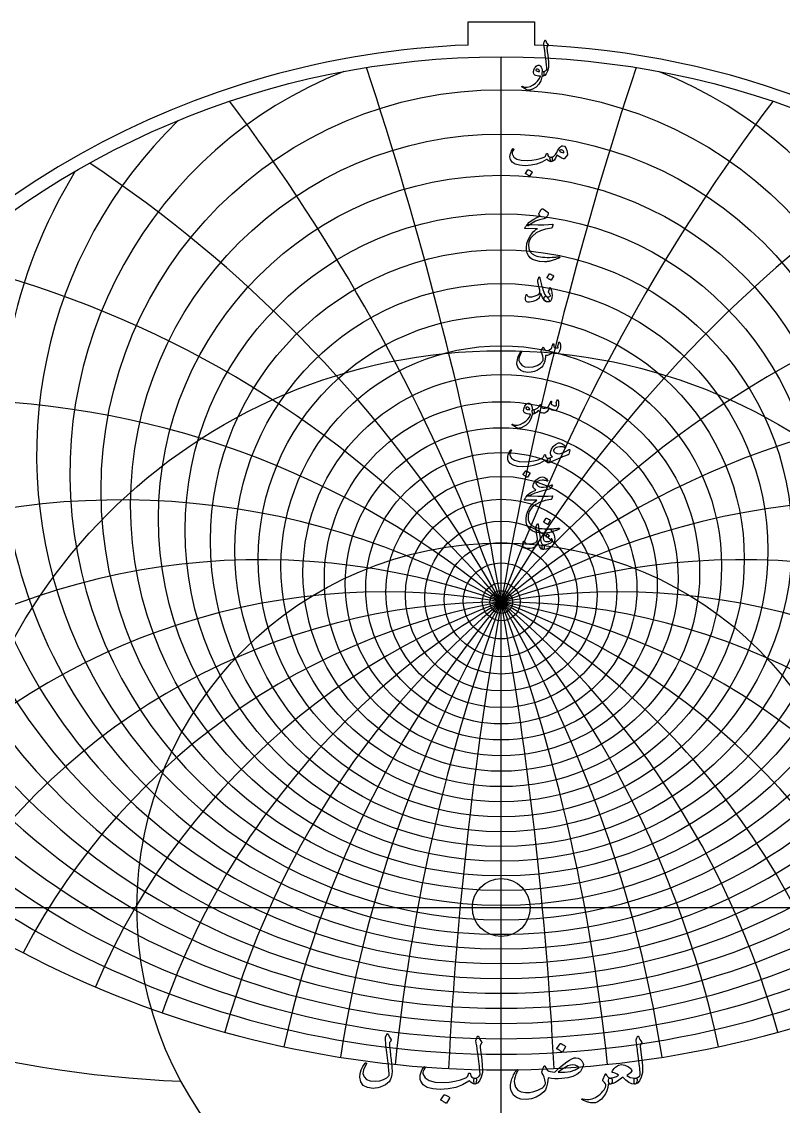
# Model space of a CAD drawing. Header units: millimetres. Extents: x -75 to 75, y -75 to 77.
# Drawn here: x -41.9 to 24.6, y -17.3 to 77.3 of the extents above; entities that cross this region are included whole.
import ezdxf

# ---------------------------------------------------------------- set-up
doc = ezdxf.new("R2010")
doc.units = ezdxf.units.MM
for name, color, linetype in [('CUT_INNER', 6, 'Continuous'), ('CUT_OUTER', 1, 'Continuous'), ('ENGRAVE', 7, 'Continuous'), ('ENGRAVE_FINE', 8, 'Continuous'), ('TEXT', 5, 'Continuous')]:
    doc.layers.add(name, color=color, linetype=linetype)

msp = doc.modelspace()

# ---------------------------------------------------------------- linework, layer by layer
at = {"layer": 'CUT_INNER'}
msp.add_circle((0, 0), 2.525, dxfattribs=at)
at = {"layer": 'CUT_OUTER'}
for points in [[(-2.8875, 77.3175), (2.8875, 77.3175), (2.8875, 75.2819)], [(-2.8875, 75.2819), (-2.8875, 77.3175)]]:
    msp.add_lwpolyline(points, dxfattribs=at)
for centre, radius, start, end in [((-0.0002, -0.0002), 75.3374, 146.249794, 87.803295), ((-0.0008, 0.0009), 75.3363, 92.195935, 146.250222)]:
    msp.add_arc(centre, radius, start, end, dxfattribs=at)
at = {"layer": 'ENGRAVE'}
for points in [[(0, -74.25), (0, 74.25)], [(-74.25, 0), (74.25, 0)]]:
    msp.add_lwpolyline(points, dxfattribs=at)
for centre, radius in [((0, 0), 74.25), ((0, 32.9407), 27.6177), ((0, 0), 48.6033), ((0, 29.2103), 17.3172), ((0, 27.2691), 8.3683), ((0, 0), 31.8152), ((0, 26.6647), 0.99)]:
    msp.add_circle(centre, radius, dxfattribs=at)
for centre, radius, start, end in [((0, 39.5176), 40.5781, 134.055363, 45.944637), ((0, 51.4893), 58.97, 185.817729, 354.182271), ((0, -30.9637), 57.6284, 32.5, 147.5), ((0, -30.9637), 57.6284, 32.5, 147.5), ((0, 76.2918), 90.4584, 217.96025, 322.03975), ((-23.5989, 88.0721), 103.3242, 240.662383, 267.574627)]:
    msp.add_arc(centre, radius, start, end, dxfattribs=at)
at = {"layer": 'ENGRAVE_FINE'}
for centre, radius in [((0, 36.4342), 34.9492), ((0, 35.137), 32.3771), ((0, 33.9776), 29.939), ((0, 32.0136), 25.3989), ((0, 31.1855), 23.2699), ((0, 30.4472), 21.2196), ((0, 29.791), 19.2382), ((0, 28.6994), 15.4487), ((0, 28.2536), 13.6257), ((0, 27.8687), 11.8418), ((0, 27.5415), 10.0912), ((0, 27.0492), 6.6681), ((0, 26.8799), 4.9858), ((0, 26.76), 3.3166), ((0, 26.6885), 1.6561)]:
    msp.add_circle(centre, radius, dxfattribs=at)
for centre, radius, start, end in [((0, 37.8872), 37.6751, 111.387179, 68.612821), ((-326.8267, -30.9637), 331.8685, 2.921523, 18.312973), ((-326.8267, -30.9637), 331.8685, 2.921523, 18.312973), ((326.8267, -30.9637), 331.8685, 161.687027, 177.078477), ((326.8267, -30.9637), 331.8685, 161.687027, 177.078477), ((-158.3326, -30.9637), 168.494, 5.884213, 36.967665), ((-158.3326, -30.9637), 168.494, 5.884213, 36.967665), ((158.3326, -30.9637), 168.494, 143.032335, 174.115787), ((158.3326, -30.9637), 168.494, 143.032335, 174.115787), ((-99.8152, -30.9637), 115.2567, 8.931478, 56.343417), ((-99.8152, -30.9637), 115.2567, 8.931478, 56.343417), ((99.8152, -30.9637), 115.2567, 123.656583, 171.068522), ((99.8152, -30.9637), 115.2567, 123.656583, 171.068522), ((0, 41.3517), 43.6863, 148.373315, 31.626685), ((0, 43.4216), 47.0335, 159.723807, 20.276193), ((-68.6788, -30.9637), 89.6538, 12.111448, 76.891442), ((-68.6788, -30.9637), 89.6538, 12.111448, 76.891442), ((68.6788, -30.9637), 89.6538, 103.108558, 167.888552), ((68.6788, -30.9637), 89.6538, 103.108558, 167.888552), ((0, 45.7665), 50.6606, 169.412711, 10.587289), ((0, 48.4353), 54.6184, 178.007933, 1.992067), ((-48.3559, -30.9637), 75.2285, 15.480002, 99.143994), ((-48.3559, -30.9637), 75.2285, 15.480002, 99.143994), ((48.3559, -30.9637), 75.2285, 80.856006, 164.519998), ((48.3559, -30.9637), 75.2285, 80.856006, 164.519998), ((0, 55.0066), 63.7956, 193.031455, 346.968545), ((-33.2717, -30.9637), 66.5435, 19.104727, 123.611365), ((-33.2717, -30.9637), 66.5435, 19.104727, 123.611365), ((0, 59.0883), 69.1978, 199.775071, 340.224929), ((33.2717, -30.9637), 66.5435, 56.388635, 160.895273), ((33.2717, -30.9637), 66.5435, 56.388635, 160.895273), ((0, 63.8669), 75.3115, 206.137147, 333.862853), ((-20.975, -30.9637), 61.3268, 23.070369, 134.799281), ((-20.975, -30.9637), 61.3268, 23.070369, 134.799281), ((20.975, -30.9637), 61.3268, 45.200719, 156.929631), ((20.975, -30.9637), 61.3268, 45.200719, 156.929631), ((-10.1614, -30.9637), 58.5174, 27.486679, 141.689177), ((-10.1614, -30.9637), 58.5174, 27.486679, 141.689177), ((10.1614, -30.9637), 58.5174, 38.310823, 152.513321), ((10.1614, -30.9637), 58.5174, 38.310823, 152.513321), ((0, 69.5202), 82.3164, 212.182549, 327.817451), ((0, 179.565), 202.4878, 248.656162, 291.343838)]:
    msp.add_arc(centre, radius, start, end, dxfattribs=at)
at = {"layer": 'TEXT'}
for points in [[(3.7105, 75.4613), (3.7401, 75.533), (3.7632, 75.5898), (3.7797, 75.6318), (3.7895, 75.6589), (3.7972, 75.6762), (3.8071, 75.6886), (3.8192, 75.696), (3.8335, 75.6985), (3.8496, 75.6957), (3.8631, 75.6875), (3.8738, 75.6738), (3.8818, 75.6546), (3.9183, 75.5604), (3.9619, 75.4756), (4.0127, 75.4001), (4.0706, 75.334), (4.0868, 75.3129), (4.0914, 75.289), (4.0846, 75.2624), (4.0662, 75.233), (3.9696, 75.0969), (3.9762, 75.036), (3.9828, 74.9761), (3.9893, 74.9174), (3.9959, 74.8598), (4.0025, 74.8032), (4.0091, 74.7478), (4.0157, 74.6935), (4.0223, 74.6402), (4.0829, 74.1473), (4.12, 73.762), (4.1334, 73.4842), (4.1233, 73.3141), (4.0404, 73.0053), (3.9323, 72.7773), (3.7989, 72.6299), (3.6402, 72.5632), (3.6359, 72.5632), (3.6315, 72.5632), (3.6271, 72.5632), (3.6227, 72.5632), (3.5966, 72.5879), (3.5799, 72.6444), (3.5725, 72.7328), (3.5744, 72.853), (3.5785, 72.8975), (3.5908, 72.9299), (3.6114, 72.9502), (3.6402, 72.9584), (3.7517, 72.9806), (3.8444, 73.021), (3.9185, 73.0794), (3.974, 73.156), (3.9703, 73.2479), (3.9635, 73.3525), (3.9538, 73.4697), (3.941, 73.5995), (3.9255, 73.7414), (3.9076, 73.8948), (3.8871, 74.0598), (3.8642, 74.2362), (3.8431, 74.4097), (3.8236, 74.5656), (3.8057, 74.7039), (3.7895, 74.8246), (3.7755, 74.9278), (3.7643, 75.0135), (3.7558, 75.0815), (3.75, 75.132), (3.7061, 75.3823), (3.7047, 75.407), (3.705, 75.4284), (3.7069, 75.4465), (3.7105, 75.4613)], [(3.5524, 72.5149), (3.4495, 72.1535), (3.2769, 71.8507), (3.0345, 71.6068), (2.7225, 71.4215), (2.6789, 71.4027), (2.6358, 71.3858), (2.5932, 71.3709), (2.5512, 71.3578), (2.5101, 71.347), (2.47, 71.3386), (2.431, 71.3327), (2.3932, 71.3293), (2.2988, 71.3427), (2.1736, 71.3919), (2.0177, 71.4767), (1.8311, 71.5972), (1.8111, 71.6144), (1.7993, 71.6312), (1.7957, 71.6474), (1.8004, 71.663), (1.8108, 71.6751), (1.8245, 71.6806), (1.8415, 71.6795), (1.8618, 71.6718), (2.0559, 71.609), (2.2735, 71.6092), (2.5147, 71.6726), (2.7796, 71.7991), (2.9958, 71.946), (3.1748, 72.1186), (3.3164, 72.317), (3.4207, 72.5412), (3.4199, 72.5492), (3.4174, 72.5555), (3.4133, 72.5602), (3.4075, 72.5632), (3.2563, 72.572), (3.1276, 72.5896), (3.0214, 72.6159), (2.9377, 72.651), (2.8729, 72.7054), (2.8323, 72.7806), (2.8158, 72.8766), (2.8235, 72.9935), (2.826, 73.009), (2.829, 73.0248), (2.8326, 73.0409), (2.8367, 73.0572), (2.8413, 73.0741), (2.8465, 73.0918), (2.8523, 73.1103), (2.8586, 73.1297), (2.9102, 73.2551), (2.9728, 73.3591), (3.0463, 73.4417), (3.1309, 73.5029), (3.2173, 73.5364), (3.2966, 73.5358), (3.3688, 73.5013), (3.4339, 73.4326), (3.4907, 73.3371), (3.5338, 73.2263), (3.5631, 73.1), (3.5788, 72.9584), (3.5874, 72.9585), (3.5958, 72.959), (3.6039, 72.9596), (3.6117, 72.9606), (3.6195, 72.9616), (3.6276, 72.9622), (3.636, 72.9627), (3.6446, 72.9628), (3.6743, 72.9565), (3.6973, 72.9375), (3.7138, 72.906), (3.7237, 72.8618), (3.7278, 72.8132), (3.727, 72.7641), (3.7212, 72.7144), (3.7105, 72.6642), (3.6965, 72.62), (3.6809, 72.5885), (3.6636, 72.5695), (3.6446, 72.5632), (3.5612, 72.5632), (3.5607, 72.5552), (3.559, 72.5445), (3.5563, 72.5311), (3.5524, 72.5149)], [(3.3416, 73.0067), (3.2955, 73.0871), (3.245, 73.1439), (3.1902, 73.1771), (3.1309, 73.1867), (3.0955, 73.1774), (3.0639, 73.1626), (3.0362, 73.1423), (3.0123, 73.1165), (3.0046, 73.1028), (3.0035, 73.0879), (3.009, 73.072), (3.0211, 73.055), (3.0664, 73.0152), (3.132, 72.988), (3.2179, 72.9735), (3.3241, 72.9716), (3.3351, 72.9738), (3.3416, 72.9804), (3.3438, 72.9913), (3.3416, 73.0067)], [(5.3747, 66.4927), (5.5122, 66.4438), (5.6261, 66.306), (5.7164, 66.0794), (5.7831, 65.7637), (5.7856, 65.741), (5.7842, 65.7209), (5.779, 65.7036), (5.7699, 65.6891), (5.5284, 65.3861), (5.5117, 65.3677), (5.4922, 65.3565), (5.47, 65.3523), (5.445, 65.3554), (5.2809, 65.4113), (5.1266, 65.4827), (4.9823, 65.5694), (4.8478, 65.6715), (4.7394, 65.4199), (4.6206, 65.2401), (4.4913, 65.1322), (4.3516, 65.0963), (4.336, 65.102), (4.3198, 65.1193), (4.303, 65.1482), (4.2857, 65.1885), (4.2591, 65.2884), (4.2495, 65.3685), (4.2569, 65.4289), (4.2814, 65.4695), (4.2956, 65.4791), (4.3121, 65.486), (4.3308, 65.4901), (4.3516, 65.4915), (4.4515, 65.5085), (4.5492, 65.5552), (4.6447, 65.6315), (4.738, 65.7374), (4.7789, 65.7989), (4.8401, 65.8999), (4.9216, 66.0404), (5.0235, 66.2204), (5.103, 66.3395), (5.1881, 66.4246), (5.2787, 66.4756), (5.3747, 66.4927)], [(1.0012, 66.2116), (1.0168, 66.2286), (1.033, 66.2358), (1.0498, 66.233), (1.067, 66.2204), (1.0802, 66.2039), (1.0846, 66.1853), (1.0802, 66.1644), (1.067, 66.1414), (1.0001, 66.0376), (0.9573, 65.9416), (0.9386, 65.8532), (0.9441, 65.7725), (1.0816, 65.5074), (1.3492, 65.3224), (1.7468, 65.2176), (2.2746, 65.1929), (2.6662, 65.2217), (3.042, 65.2818), (3.4018, 65.3732), (3.7456, 65.4959), (3.8063, 65.5318), (3.8565, 65.587), (3.8963, 65.6614), (3.9257, 65.755), (3.9355, 65.7816), (3.952, 65.8), (3.9751, 65.8101), (4.0047, 65.812), (4.0258, 65.803), (4.0409, 65.7846), (4.05, 65.7569), (4.053, 65.7198), (4.0736, 65.6282), (4.131, 65.5596), (4.2251, 65.514), (4.356, 65.4915), (4.4032, 65.4811), (4.435, 65.4542), (4.4515, 65.4108), (4.4526, 65.351), (4.4367, 65.2395), (4.4153, 65.16), (4.3884, 65.1122), (4.356, 65.0963), (4.2597, 65.1089), (4.1683, 65.1468), (4.0818, 65.2099), (4.0003, 65.2983), (3.9935, 65.3018), (3.9817, 65.2994), (3.9649, 65.2909), (3.9432, 65.2763), (3.5338, 65.0458), (3.087, 64.8811), (2.6028, 64.7823), (2.0814, 64.7494), (1.5995, 64.7823), (1.2251, 64.8811), (0.9584, 65.0458), (0.7992, 65.2763), (0.763, 65.405), (0.7509, 65.5365), (0.763, 65.6707), (0.7992, 65.8076), (0.848, 65.935), (0.898, 66.0448), (0.949, 66.137), (1.0012, 66.2116)], [(5.0586, 66.0623), (5.1409, 65.9937), (5.2342, 65.9372), (5.3385, 65.8927), (5.4538, 65.8603), (5.4475, 65.9468), (5.4241, 66.0173), (5.3838, 66.0719), (5.3264, 66.1106), (5.2603, 66.1307), (5.1936, 66.1293), (5.1264, 66.1065), (5.0586, 66.0623)], [(2.3317, 64.3893), (2.3372, 64.3948), (2.3449, 64.3981), (2.3547, 64.3992), (2.3668, 64.3981), (2.4522, 64.3635), (2.5326, 64.3213), (2.6081, 64.2713), (2.6786, 64.2137), (2.6854, 64.2049), (2.6885, 64.1961), (2.6876, 64.1873), (2.683, 64.1785), (2.4766, 63.8448), (2.4689, 63.8369), (2.459, 63.8349), (2.447, 63.8391), (2.4327, 63.8492), (2.4203, 63.858), (2.4008, 63.8712), (2.3742, 63.8887), (2.3405, 63.9107), (2.299, 63.937), (2.2494, 63.9678), (2.1914, 64.0029), (2.1253, 64.0424), (2.1165, 64.049), (2.1121, 64.0556), (2.1121, 64.0622), (2.1165, 64.0688)], [(3.7061, 60.1247), (3.3224, 60.0246), (2.9838, 59.8953), (2.6901, 59.737), (2.4415, 59.5495), (2.4033, 59.5207), (2.3679, 59.5045), (2.3353, 59.5009), (2.3053, 59.51), (2.2705, 59.5514), (2.2757, 59.6099), (2.321, 59.6854), (2.4063, 59.7778), (2.6081, 59.9453), (2.84, 60.0962), (3.1021, 60.2307), (3.3943, 60.3487), (3.3109, 60.4716), (3.2953, 60.5024), (3.2879, 60.5331), (3.2887, 60.5639), (3.2977, 60.5946), (3.3567, 60.7118), (3.4108, 60.8087), (3.4599, 60.8852), (3.5041, 60.9415), (3.5324, 60.9681), (3.5601, 60.9821), (3.5873, 60.9835), (3.6139, 60.9722), (3.7684, 60.885), (3.8982, 60.8032), (4.0033, 60.7269), (4.0838, 60.6561), (4.0994, 60.6333), (4.1068, 60.6045), (4.106, 60.5696), (4.0969, 60.5287), (4.0687, 60.4648), (4.0234, 60.3871), (3.9611, 60.2957), (3.8818, 60.1906), (3.8609, 60.175), (3.8247, 60.1588), (3.7731, 60.142), (3.7061, 60.1247)], [(2.6698, 59.6154), (3.2332, 59.5956), (3.7204, 59.5934), (4.1312, 59.6088), (4.4658, 59.6417), (4.4761, 59.643), (4.485, 59.6423), (4.4925, 59.6397), (4.4987, 59.6351), (4.5032, 59.629), (4.5058, 59.6214), (4.5065, 59.6125), (4.5053, 59.6022), (4.4967, 59.5621), (4.4883, 59.5254), (4.4802, 59.4919), (4.4724, 59.4617), (4.4648, 59.4348), (4.4575, 59.4112), (4.4505, 59.3909), (4.4438, 59.3739), (4.4296, 59.3467), (4.4131, 59.3267), (4.3944, 59.3138), (4.3736, 59.308), (3.8664, 59.2161), (3.4251, 59.072), (3.0496, 58.8757), (2.7401, 58.6274), (2.5836, 58.4487), (2.47, 58.2596), (2.3992, 58.0601), (2.3712, 57.8501), (2.3981, 57.5205), (2.5051, 57.2519), (2.6923, 57.0441), (2.9596, 56.8973), (3.0982, 56.8528), (3.2505, 56.816), (3.4166, 56.7869), (3.5963, 56.7655), (3.7895, 56.7515), (3.9959, 56.7447), (4.2155, 56.745), (4.4482, 56.7524), (4.531, 56.757), (4.6123, 56.7622), (4.6923, 56.768), (4.771, 56.7743), (4.8477, 56.7812), (4.9219, 56.7886), (4.9937, 56.7965), (5.063, 56.8051), (5.0841, 56.8062), (5.0992, 56.8007), (5.1083, 56.7886), (5.1113, 56.7699), (5.1096, 56.7482), (5.1047, 56.7315), (5.0965, 56.7197), (5.0849, 56.7128), (4.9609, 56.6604), (4.8434, 56.6129), (4.7325, 56.5704), (4.6282, 56.5328), (4.5308, 56.4999), (4.4405, 56.4713), (4.3574, 56.4472), (4.2814, 56.4274), (4.2099, 56.4129), (4.1403, 56.4), (4.0726, 56.3887), (4.0069, 56.3791), (3.9428, 56.3717), (3.8801, 56.367), (3.8188, 56.3651), (3.7588, 56.3659), (3.3493, 56.3978), (3.0079, 56.4669), (2.7346, 56.5734), (2.5293, 56.7172), (2.3786, 56.897), (2.2735, 57.1069), (2.214, 57.3471), (2.2, 57.6174), (2.243, 57.9528), (2.346, 58.2783), (2.5087, 58.5939), (2.7313, 58.8996), (2.8183, 58.9921), (2.9168, 59.0808), (3.0269, 59.1656), (3.1484, 59.2465), (2.0858, 59.2553), (2.0603, 59.2663), (2.0496, 59.286), (2.0537, 59.3146), (2.0726, 59.3519), (2.1083, 59.4062), (2.1407, 59.4551), (2.1698, 59.4985), (2.1956, 59.5363), (2.2181, 59.5684), (2.2373, 59.5945), (2.2532, 59.6146), (2.2658, 59.6286), (2.2944, 59.631), (2.3712, 59.6296), (2.4964, 59.6244), (2.6698, 59.6154)], [(3.3658, 54.9279), (3.391, 54.8128), (3.4185, 54.6958), (3.4481, 54.5768), (3.48, 54.4559), (3.514, 54.3325), (3.5502, 54.2061), (3.5887, 54.0767), (3.6293, 53.9443), (3.7113, 53.7061), (3.7863, 53.5272), (3.854, 53.4075), (3.9147, 53.3471), (3.9677, 53.3112), (4.0212, 53.2604), (4.0752, 53.1948), (4.1299, 53.1144), (4.1815, 53.0148), (4.1957, 52.9399), (4.1727, 52.8896), (4.1123, 52.8641), (3.9172, 52.8839), (3.7445, 53.0134), (3.5944, 53.2527), (3.4668, 53.6018), (3.4641, 53.6076), (3.4602, 53.6117), (3.4553, 53.6142), (3.4492, 53.615), (3.4448, 53.6142), (3.4404, 53.6117), (3.4361, 53.6076), (3.4317, 53.6018), (3.4193, 53.5453), (3.4042, 53.4855), (3.3864, 53.4223), (3.3658, 53.3559), (3.3433, 53.2931), (3.3197, 53.2406), (3.295, 53.1987), (3.2692, 53.1671), (3.1764, 53.0861), (3.0606, 53.0145), (2.9217, 52.9522), (2.7598, 52.8992), (2.5952, 52.86), (2.4524, 52.8432), (2.3317, 52.849), (2.2329, 52.8773), (2.1484, 52.9481), (2.1099, 53.0727), (2.1176, 53.2511), (2.1714, 53.4833), (2.1766, 53.4909), (2.1835, 53.4964), (2.192, 53.4997), (2.2022, 53.5008), (2.2142, 53.4994), (2.2241, 53.4953), (2.2318, 53.4885), (2.2373, 53.4789), (2.2581, 53.4303), (2.2812, 53.3899), (2.3064, 53.3578), (2.3339, 53.334), (2.4195, 53.3021), (2.5359, 53.2944), (2.683, 53.3109), (2.8608, 53.3515), (3.0505, 53.4124), (3.1978, 53.4811), (3.303, 53.5574), (3.3658, 53.6413), (3.3762, 53.7264), (3.3592, 53.8719), (3.3148, 54.0777), (3.2428, 54.3439), (3.2083, 54.4842), (3.188, 54.5975), (3.1819, 54.684), (3.1902, 54.7435), (3.2736, 54.9806), (3.2826, 55.0056), (3.2922, 55.0234), (3.3024, 55.0341), (3.3131, 55.0377), (3.3263, 55.0309), (3.3395, 55.0103), (3.3526, 54.976), (3.3658, 54.9279)], [(4.2133, 55.3056), (4.2188, 55.3111), (4.2265, 55.3144), (4.2363, 55.3155), (4.2484, 55.3144), (4.3338, 55.2798), (4.4142, 55.2375), (4.4897, 55.1876), (4.5602, 55.1299), (4.567, 55.1211), (4.5701, 55.1124), (4.5692, 55.1036), (4.5646, 55.0948), (4.3582, 54.7611), (4.3505, 54.7531), (4.3406, 54.7512), (4.3286, 54.7553), (4.3143, 54.7655), (4.3019, 54.7742), (4.2824, 54.7874), (4.2558, 54.805), (4.2221, 54.8269), (4.1806, 54.8533), (4.131, 54.884), (4.073, 54.9192), (4.0069, 54.9587), (3.9981, 54.9653), (3.9937, 54.9718), (3.9937, 54.9784), (3.9981, 54.985)], [(4.2528, 53.5096), (4.227, 53.5527), (4.2023, 53.5897), (4.1787, 53.6208), (4.1562, 53.6457), (4.14, 53.6671), (4.131, 53.6918), (4.129, 53.7198), (4.1342, 53.7511), (4.2265, 54.0848), (4.2394, 54.1139), (4.2561, 54.1222), (4.2767, 54.1095), (4.3011, 54.0761), (4.3379, 54.005), (4.3692, 53.9191), (4.395, 53.8184), (4.4153, 53.7028), (4.4271, 53.5919), (4.4317, 53.4833), (4.4293, 53.3768), (4.4197, 53.2725), (4.404, 53.1816), (4.3834, 53.1023), (4.3579, 53.0345), (4.3275, 52.9783), (4.2899, 52.9366), (4.2385, 52.9036), (4.1735, 52.8795), (4.0947, 52.8641), (4.014, 52.8611), (3.9388, 52.874), (3.8691, 52.9028), (3.8049, 52.9475), (3.7552, 53.0043), (3.7292, 53.0694), (3.7267, 53.1427), (3.7478, 53.2242), (3.7816, 53.2909), (3.8214, 53.3329), (3.8672, 53.3501), (3.9191, 53.3427), (4.0387, 53.3139), (4.143, 53.3109), (4.232, 53.3337), (4.3055, 53.3823), (4.3071, 53.3952), (4.2989, 53.4207), (4.2808, 53.4588), (4.2528, 53.5096)], [(5.0103, 49.3012), (5.018, 49.3204), (5.0278, 49.3342), (5.0399, 49.3424), (5.0542, 49.3451), (5.0726, 49.3429), (5.0882, 49.3364), (5.1011, 49.3254), (5.1113, 49.31), (5.1362, 49.2551), (5.1541, 49.1871), (5.1648, 49.1058), (5.1684, 49.0114), (5.1588, 48.8572), (5.1299, 48.7106), (5.0819, 48.5718), (5.0147, 48.4406), (4.9916, 48.409), (4.9664, 48.3846), (4.9389, 48.3673), (4.9093, 48.3571), (4.802, 48.3503), (4.6864, 48.3692), (4.5627, 48.414), (4.4306, 48.4845), (4.3195, 48.3322), (4.188, 48.2309), (4.0363, 48.1807), (3.8642, 48.1815), (3.8586, 48.0889), (3.8505, 47.9998), (3.8399, 47.9143), (3.8269, 47.8324), (3.8114, 47.7535), (3.7934, 47.6771), (3.7729, 47.6031), (3.75, 47.5316), (3.6968, 47.4026), (3.6249, 47.2835), (3.5343, 47.1743), (3.4251, 47.0749), (3.1696, 46.9048), (2.8992, 46.7851), (2.6141, 46.716), (2.3141, 46.6973), (1.9763, 46.7431), (1.7092, 46.8631), (1.513, 47.0571), (1.3876, 47.3252), (1.3706, 47.4218), (1.3678, 47.536), (1.3794, 47.6677), (1.4052, 47.817), (1.4466, 47.9806), (1.5051, 48.1508), (1.5805, 48.3275), (1.673, 48.5108), (1.6804, 48.5224), (1.6895, 48.5306), (1.7002, 48.5355), (1.7125, 48.5372), (1.7249, 48.5361), (1.7356, 48.5328), (1.7447, 48.5273), (1.7521, 48.5196), (1.757, 48.5084), (1.7586, 48.4966), (1.757, 48.4842), (1.7521, 48.4713), (1.6346, 48.2273), (1.5589, 48.0267), (1.5248, 47.8695), (1.5325, 47.7556), (1.6434, 47.5044), (1.8179, 47.3219), (2.0561, 47.208), (2.358, 47.1628), (2.7801, 47.1896), (3.1375, 47.2967), (3.43, 47.4839), (3.6578, 47.7512), (3.657, 47.9274), (3.6282, 48.1134), (3.5714, 48.3094), (3.4866, 48.5152), (3.4759, 48.5361), (3.4701, 48.5547), (3.4693, 48.5712), (3.4734, 48.5855), (3.497, 48.6345), (3.5195, 48.6804), (3.5409, 48.7234), (3.5612, 48.7633), (3.5804, 48.7997), (3.5985, 48.8319), (3.6155, 48.8601), (3.6315, 48.8841), (3.6405, 48.8942), (3.6501, 48.8983), (3.6603, 48.8964), (3.671, 48.8885), (3.6765, 48.8824), (3.6842, 48.8731), (3.694, 48.8605), (3.7061, 48.8446), (3.7198, 48.8253), (3.7347, 48.8028), (3.7506, 48.777), (3.7676, 48.748), (3.8022, 48.692), (3.8313, 48.6513), (3.8549, 48.6261), (3.873, 48.6162), (3.9871, 48.6066), (4.1013, 48.6261), (4.2155, 48.6747), (4.3297, 48.7523), (4.3711, 48.8039), (4.412, 48.8885), (4.4523, 49.0059), (4.4921, 49.1563), (4.496, 49.1706), (4.5031, 49.1827), (4.5135, 49.1926), (4.5273, 49.2002), (4.5402, 49.2052), (4.5525, 49.2068), (4.5643, 49.2052), (4.5756, 49.2002), (4.5923, 49.1728), (4.5986, 49.1212), (4.5945, 49.0454), (4.5799, 48.9456), (4.6686, 48.8912), (4.7633, 48.8555), (4.864, 48.8385), (4.9708, 48.8402), (4.9694, 48.8723), (4.9653, 48.8983), (4.9584, 48.9184), (4.9488, 48.9324), (4.9378, 48.9456), (4.9312, 48.9587), (4.929, 48.9719), (4.9312, 48.9851)], [(2.6896, 43.0107), (2.5866, 42.6493), (2.414, 42.3465), (2.1717, 42.1026), (1.8596, 41.9173), (1.816, 41.8985), (1.7729, 41.8816), (1.7304, 41.8667), (1.6884, 41.8536), (1.6472, 41.8428), (1.6072, 41.8344), (1.5682, 41.8285), (1.5303, 41.8251), (1.4359, 41.8385), (1.3108, 41.8877), (1.1549, 41.9725), (0.9682, 42.093), (0.9482, 42.1102), (0.9364, 42.127), (0.9328, 42.1432), (0.9375, 42.1588), (0.9479, 42.1709), (0.9617, 42.1764), (0.9787, 42.1753), (0.999, 42.1676), (1.193, 42.1048), (1.4107, 42.105), (1.6519, 42.1684), (1.9167, 42.2949), (2.133, 42.4418), (2.3119, 42.6144), (2.4535, 42.8128), (2.5578, 43.037), (2.557, 43.045), (2.5545, 43.0513), (2.5504, 43.056), (2.5447, 43.059), (2.3934, 43.0678), (2.2647, 43.0853), (2.1585, 43.1117), (2.0748, 43.1468), (2.01, 43.2012), (1.9694, 43.2764), (1.953, 43.3724), (1.9606, 43.4893), (1.9631, 43.5048), (1.9661, 43.5206), (1.9697, 43.5367), (1.9738, 43.553), (1.9785, 43.5699), (1.9837, 43.5876), (1.9895, 43.6061), (1.9958, 43.6255), (2.0474, 43.7509), (2.1099, 43.8549), (2.1835, 43.9375), (2.268, 43.9987), (2.3545, 44.0322), (2.4338, 44.0316), (2.506, 43.9971), (2.571, 43.9284), (2.6278, 43.8329), (2.6709, 43.7221), (2.7003, 43.5958), (2.7159, 43.4542), (2.7246, 43.4543), (2.7329, 43.4548), (2.741, 43.4554), (2.7488, 43.4564), (2.7567, 43.4574), (2.7648, 43.458), (2.7731, 43.4585), (2.7818, 43.4586), (2.8114, 43.4523), (2.8345, 43.4333), (2.8509, 43.4018), (2.8608, 43.3576), (2.8649, 43.309), (2.8641, 43.2599), (2.8584, 43.2102), (2.8476, 43.16), (2.8337, 43.1158), (2.818, 43.0843), (2.8007, 43.0653), (2.7818, 43.059), (2.6983, 43.059), (2.6978, 43.051), (2.6962, 43.0403), (2.6934, 43.0269), (2.6896, 43.0107)], [(2.4788, 43.5025), (2.4327, 43.5829), (2.3822, 43.6397), (2.3273, 43.6729), (2.268, 43.6825), (2.2326, 43.6732), (2.2011, 43.6584), (2.1733, 43.6381), (2.1495, 43.6123), (2.1418, 43.5986), (2.1407, 43.5837), (2.1462, 43.5678), (2.1582, 43.5508), (2.2035, 43.511), (2.2691, 43.4838), (2.355, 43.4693), (2.4612, 43.4674), (2.4722, 43.4696), (2.4788, 43.4762), (2.481, 43.4871), (2.4788, 43.5025)], [(4.9071, 44.3105), (4.9167, 44.3171), (4.9279, 44.3149), (4.9408, 44.3039), (4.9554, 44.2841), (4.971, 44.2506), (4.9828, 44.2029), (4.9908, 44.1409), (4.9949, 44.0646), (4.9963, 43.9778), (4.9916, 43.8933), (4.9809, 43.811), (4.9642, 43.7308), (4.9153, 43.575), (4.861, 43.463), (4.8012, 43.3949), (4.7358, 43.3708), (4.5813, 43.3798), (4.4383, 43.4202), (4.3069, 43.4918), (4.1869, 43.5947), (4.1046, 43.4325), (4.0069, 43.306), (3.8938, 43.2152), (3.7654, 43.16), (3.6306, 43.1479), (3.4942, 43.182), (3.3562, 43.2621), (3.2165, 43.3883), (3.1034, 43.2443), (2.9926, 43.1413), (2.8839, 43.0796), (2.7774, 43.059), (2.756, 43.0711), (2.7357, 43.1073), (2.7165, 43.1677), (2.6983, 43.2522), (2.6918, 43.3356), (2.7027, 43.3971), (2.7313, 43.4366), (2.7774, 43.4542), (2.9799, 43.5), (3.1572, 43.5892), (3.3093, 43.7218), (3.4361, 43.8977), (3.4429, 43.9073), (3.4503, 43.9142), (3.4583, 43.9183), (3.4668, 43.9197), (3.4772, 43.9186), (3.4866, 43.9153), (3.4948, 43.9098), (3.5019, 43.9021), (3.506, 43.8785), (3.4964, 43.8384), (3.4731, 43.7819), (3.4361, 43.7089), (3.4846, 43.6526), (3.5601, 43.6112), (3.6625, 43.5846), (3.7917, 43.5728), (3.9528, 43.6065), (4.0936, 43.7166), (4.2141, 43.9029), (4.3143, 44.1656), (4.3192, 44.179), (4.3253, 44.1886), (4.3324, 44.1944), (4.3406, 44.1963), (4.353, 44.1952), (4.3637, 44.1919), (4.3727, 44.1864), (4.3802, 44.1787), (4.3856, 44.1678), (4.3889, 44.1568), (4.39, 44.1458), (4.3889, 44.1348), (4.345, 43.9504), (4.3963, 43.9048), (4.4581, 43.8648), (4.5303, 43.8302), (4.6129, 43.8011), (4.6933, 43.7822), (4.7545, 43.778), (4.7965, 43.7888), (4.8193, 43.8143), (4.8267, 43.8532), (4.8226, 43.9087), (4.8069, 43.9806), (4.7797, 44.069), (4.7844, 44.0939), (4.8072, 44.1425), (4.8481, 44.2147), (4.9071, 44.3105)], [(0.808, 39.9278), (0.8236, 39.9448), (0.8398, 39.9519), (0.8565, 39.9492), (0.8738, 39.9365), (0.887, 39.9201), (0.8914, 39.9014), (0.887, 39.8806), (0.8738, 39.8575), (0.8069, 39.7538), (0.7641, 39.6577), (0.7454, 39.5693), (0.7509, 39.4887), (0.8884, 39.2235), (1.156, 39.0386), (1.5536, 38.9337), (2.0814, 38.909), (2.473, 38.9378), (2.8487, 38.9979), (3.2085, 39.0893), (3.5524, 39.212), (3.6131, 39.248), (3.6633, 39.3031), (3.7031, 39.3775), (3.7325, 39.4711), (3.7423, 39.4977), (3.7588, 39.5161), (3.7819, 39.5263), (3.8115, 39.5282), (3.8326, 39.5191), (3.8477, 39.5007), (3.8568, 39.473), (3.8598, 39.436), (3.8804, 39.3443), (3.9377, 39.2757), (4.0319, 39.2301), (4.1628, 39.2076), (4.21, 39.1972), (4.2418, 39.1703), (4.2583, 39.1269), (4.2594, 39.0671), (4.2435, 38.9557), (4.2221, 38.8761), (4.1952, 38.8283), (4.1628, 38.8124), (4.0665, 38.825), (3.9751, 38.8629), (3.8886, 38.926), (3.8071, 39.0144), (3.8002, 39.018), (3.7884, 39.0155), (3.7717, 39.007), (3.75, 38.9925), (3.3406, 38.7619), (2.8938, 38.5973), (2.4096, 38.4985), (1.8882, 38.4655), (1.4063, 38.4985), (1.0319, 38.5973), (0.7652, 38.7619), (0.606, 38.9925), (0.5697, 39.1212), (0.5577, 39.2526), (0.5697, 39.3868), (0.606, 39.5238), (0.6548, 39.6511), (0.7048, 39.7609), (0.7558, 39.8531), (0.808, 39.9278)], [(5.9763, 39.9146), (5.8885, 39.5633), (5.8786, 39.5463), (5.8622, 39.5304), (5.8391, 39.5155), (5.8095, 39.5018), (5.7437, 39.4786), (5.6739, 39.453), (5.5999, 39.4248), (5.5218, 39.3942), (5.4396, 39.3614), (5.3533, 39.3267), (5.2629, 39.2901), (5.1684, 39.2515), (4.1584, 38.8124), (4.1123, 38.8226), (4.075, 38.853), (4.0464, 38.9038), (4.0267, 38.9749), (4.0234, 39.0504), (4.0442, 39.1143), (4.0892, 39.1667), (4.1584, 39.2076), (4.167, 39.2116), (4.1842, 39.2191), (4.2099, 39.2303), (4.244, 39.2449), (4.2864, 39.2629), (4.3368, 39.2839), (4.3951, 39.3079), (4.4614, 39.335), (4.376, 39.4225), (4.322, 39.5183), (4.2992, 39.6223), (4.3077, 39.7346), (4.3922, 40.0016), (4.536, 40.2275), (4.7391, 40.4122), (5.0015, 40.5557), (5.0589, 40.5691), (5.1255, 40.5656), (5.2016, 40.545), (5.2869, 40.5074), (5.3756, 40.4561), (5.4571, 40.3987), (5.5315, 40.3353), (5.5987, 40.2659), (5.6176, 40.2404), (5.6261, 40.2165), (5.6242, 40.1943), (5.6119, 40.1737), (5.5932, 40.1577), (5.5723, 40.1495), (5.5493, 40.149), (5.524, 40.1561), (5.3926, 40.1975), (5.2529, 40.2165), (5.105, 40.2129), (4.9488, 40.1868), (4.8075, 40.1446), (4.6952, 40.088), (4.6121, 40.0172), (4.558, 39.9322), (4.5525, 39.8943), (4.5668, 39.8509), (4.6008, 39.8021), (4.6546, 39.7477), (4.7161, 39.6983), (4.7775, 39.6599), (4.839, 39.6325), (4.9005, 39.616), (5.0847, 39.6113), (5.2814, 39.65), (5.4908, 39.7321), (5.7129, 39.8575), (5.7367, 39.8726), (5.7601, 39.8871), (5.7828, 39.9011), (5.8051, 39.9146), (5.8265, 39.9272), (5.8468, 39.9387), (5.866, 39.9492), (5.8841, 39.9585), (5.9343, 39.9821), (5.9664, 39.9827), (5.9804, 39.9601), (5.9763, 39.9146)], [(2.1385, 38.1054), (2.144, 38.1109), (2.1517, 38.1142), (2.1615, 38.1153), (2.1736, 38.1142), (2.259, 38.0796), (2.3394, 38.0374), (2.4148, 37.9874), (2.4854, 37.9298), (2.4922, 37.921), (2.4953, 37.9122), (2.4944, 37.9035), (2.4898, 37.8947), (2.2834, 37.5609), (2.2757, 37.553), (2.2658, 37.5511), (2.2537, 37.5552), (2.2395, 37.5653), (2.2271, 37.5741), (2.2076, 37.5873), (2.181, 37.6049), (2.1473, 37.6268), (2.1058, 37.6532), (2.0561, 37.6839), (1.9982, 37.719), (1.9321, 37.7585), (1.9233, 37.7651), (1.9189, 37.7717), (1.9189, 37.7783), (1.9233, 37.7849)], [(4.4548, 36.8818), (4.4584, 36.8508), (4.4383, 36.7929), (4.3947, 36.7081), (4.3275, 36.5964), (4.3132, 36.5783), (4.2967, 36.5635), (4.2781, 36.5519), (4.2572, 36.5437), (3.9762, 36.4663), (3.7259, 36.3966), (3.5063, 36.3346), (3.3175, 36.2802), (3.1594, 36.2339), (3.0321, 36.1957), (2.9355, 36.1658), (2.8696, 36.1441), (2.3383, 35.907), (2.301, 35.9042), (2.2724, 35.9092), (2.2526, 35.9218), (2.2417, 35.9421), (2.2414, 35.9495), (2.245, 35.9586), (2.2524, 35.9693), (2.2636, 35.9816), (2.3718, 36.0832), (2.5337, 36.1902), (2.7494, 36.3027), (3.0189, 36.4208), (2.9456, 36.4833), (2.8839, 36.5437), (2.8337, 36.6019), (2.795, 36.6579), (2.7711, 36.7191), (2.7653, 36.7929), (2.7777, 36.8794), (2.8081, 36.9784), (2.8575, 37.0816), (2.9267, 37.1848), (3.0156, 37.288), (3.1243, 37.3912), (3.2426, 37.4804), (3.3559, 37.5416), (3.4643, 37.5748), (3.5678, 37.58), (3.708, 37.5517), (3.8346, 37.4933), (3.9474, 37.4046), (4.0464, 37.2858), (4.0552, 37.271), (4.0596, 37.2573), (4.0596, 37.2446), (4.0552, 37.2331), (4.0456, 37.2224), (4.0343, 37.2166), (4.0215, 37.2158), (4.0069, 37.2199), (3.9423, 37.2405), (3.8801, 37.2584), (3.8204, 37.2735), (3.7632, 37.2858), (3.7087, 37.2951), (3.6573, 37.3012), (3.6088, 37.3039), (3.5634, 37.3034), (3.3743, 37.2811), (3.2154, 37.2276), (3.0867, 37.1428), (2.9882, 37.0267), (3.093, 36.8887), (3.2099, 36.7863), (3.3389, 36.7196), (3.48, 36.6886), (3.6899, 36.6864), (3.9158, 36.7194), (4.1576, 36.7874), (4.4153, 36.8906), (4.426, 36.8934), (4.4361, 36.8928), (4.4457, 36.889), (4.4548, 36.8818)], [(2.6325, 35.9202), (3.1959, 35.9004), (3.6831, 35.8982), (4.0939, 35.9136), (4.4285, 35.9465), (4.4387, 35.9477), (4.4477, 35.9471), (4.4552, 35.9445), (4.4614, 35.9399), (4.4659, 35.9338), (4.4685, 35.9262), (4.4692, 35.9173), (4.468, 35.907), (4.4593, 35.8669), (4.451, 35.8301), (4.4429, 35.7967), (4.435, 35.7665), (4.4275, 35.7396), (4.4202, 35.716), (4.4132, 35.6957), (4.4065, 35.6787), (4.3922, 35.6515), (4.3758, 35.6315), (4.3571, 35.6186), (4.3362, 35.6128), (3.8291, 35.5208), (3.3878, 35.3768), (3.0123, 35.1805), (2.7027, 34.9322), (2.5463, 34.7535), (2.4327, 34.5644), (2.3619, 34.3649), (2.3339, 34.1549), (2.3608, 33.8253), (2.4678, 33.5566), (2.655, 33.3489), (2.9223, 33.2021), (3.0609, 33.1576), (3.2132, 33.1208), (3.3792, 33.0917), (3.559, 33.0703), (3.7522, 33.0563), (3.9586, 33.0495), (4.1782, 33.0497), (4.4109, 33.0572), (4.4936, 33.0618), (4.575, 33.067), (4.655, 33.0728), (4.7336, 33.0791), (4.8103, 33.086), (4.8846, 33.0934), (4.9563, 33.1013), (5.0256, 33.1098), (5.0468, 33.1109), (5.0619, 33.1055), (5.0709, 33.0934), (5.0739, 33.0747), (5.0723, 33.053), (5.0674, 33.0363), (5.0591, 33.0245), (5.0476, 33.0176), (4.9236, 32.9652), (4.8061, 32.9177), (4.6952, 32.8752), (4.5909, 32.8376), (4.4935, 32.8047), (4.4032, 32.7761), (4.32, 32.752), (4.244, 32.7322), (4.1725, 32.7177), (4.103, 32.7048), (4.0353, 32.6935), (3.9696, 32.6839), (3.9055, 32.6765), (3.8428, 32.6718), (3.7814, 32.6699), (3.7215, 32.6707), (3.312, 32.7026), (2.9706, 32.7717), (2.6973, 32.8782), (2.492, 33.022), (2.3413, 33.2018), (2.2362, 33.4117), (2.1766, 33.6519), (2.1626, 33.9222), (2.2057, 34.2576), (2.3086, 34.5831), (2.4714, 34.8987), (2.694, 35.2044), (2.781, 35.2969), (2.8795, 35.3855), (2.9895, 35.4704), (3.1111, 35.5513), (2.0485, 35.5601), (2.0229, 35.5711), (2.0122, 35.5908), (2.0164, 35.6194), (2.0353, 35.6567), (2.071, 35.711), (2.1034, 35.7599), (2.1324, 35.8033), (2.1582, 35.8411), (2.1807, 35.8732), (2.2, 35.8993), (2.2159, 35.9193), (2.2285, 35.9333), (2.257, 35.9358), (2.3339, 35.9344), (2.459, 35.9292), (2.6325, 35.9202)], [(3.6534, 31.6516), (3.6853, 31.6362), (3.7105, 31.612), (3.7292, 31.5791), (3.7412, 31.5374), (3.7492, 31.4858), (3.7511, 31.4364), (3.747, 31.3892), (3.7369, 31.3442), (3.7218, 31.3058), (3.7028, 31.2783), (3.68, 31.2619), (3.6534, 31.2564), (3.522, 31.2929), (3.413, 31.3848), (3.3266, 31.5322), (3.2626, 31.735), (3.2544, 31.77), (3.2472, 31.8003), (3.2412, 31.826), (3.2363, 31.847), (3.2324, 31.8633), (3.2297, 31.875), (3.228, 31.882), (3.2275, 31.8843), (3.2209, 31.8972), (3.2143, 31.9008), (3.2077, 31.895), (3.2011, 31.8799), (3.1265, 31.7114), (3.0431, 31.5791), (2.9508, 31.4831), (2.8498, 31.4232), (2.7033, 31.3771), (2.5315, 31.3486), (2.3344, 31.3376), (2.1121, 31.3442), (1.9637, 31.39), (1.8827, 31.5012), (1.8692, 31.6776), (1.9233, 31.9194), (1.9357, 31.9485), (1.9508, 31.9699), (1.9686, 31.9836), (1.9892, 31.9897), (2.0095, 31.9878), (2.0265, 31.9776), (2.0402, 31.9592), (2.0507, 31.9326), (2.0729, 31.8758), (2.1001, 31.8327), (2.1322, 31.8033), (2.1692, 31.7877), (2.377, 31.7559), (2.5743, 31.7526), (2.7612, 31.7778), (2.9377, 31.8316), (3.0142, 31.8717), (3.0771, 31.926), (3.1262, 31.9946), (3.1616, 32.0775), (3.1594, 32.1167), (3.1484, 32.2081), (3.1287, 32.3517), (3.1001, 32.5474), (3.0856, 32.6521), (3.0727, 32.7466), (3.0614, 32.831), (3.0518, 32.9052), (3.0436, 32.9688), (3.0365, 33.021), (3.0304, 33.0621), (3.0255, 33.0919), (3.0214, 33.1374), (3.0222, 33.1775), (3.028, 33.2121), (3.0387, 33.2412), (3.0557, 33.2772), (3.0716, 33.3109), (3.0864, 33.342), (3.1001, 33.3707), (3.1125, 33.3969), (3.1232, 33.4206), (3.1322, 33.4419), (3.1397, 33.4607), (3.1473, 33.4758), (3.1572, 33.486), (3.1693, 33.4912), (3.1836, 33.4914), (3.1992, 33.4854), (3.211, 33.4761), (3.219, 33.4635), (3.2231, 33.4475), (3.2498, 33.2229), (3.2774, 33.0101), (3.3058, 32.809), (3.3351, 32.6198), (3.3648, 32.4424), (3.3949, 32.2768), (3.4252, 32.1229), (3.4558, 31.9809), (3.4929, 31.8483), (3.5382, 31.7493), (3.5917, 31.6837), (3.6534, 31.6516)], [(3.9257, 33.9789), (3.9312, 33.9844), (3.9388, 33.9876), (3.9487, 33.9887), (3.9608, 33.9876), (4.0462, 33.9531), (4.1266, 33.9108), (4.202, 33.8609), (4.2726, 33.8032), (4.2794, 33.7944), (4.2824, 33.7857), (4.2816, 33.7769), (4.277, 33.7681), (4.0706, 33.4344), (4.0629, 33.4264), (4.053, 33.4245), (4.0409, 33.4286), (4.0267, 33.4388), (4.0143, 33.4475), (3.9948, 33.4607), (3.9682, 33.4783), (3.9345, 33.5002), (3.893, 33.5266), (3.8433, 33.5573), (3.7854, 33.5924), (3.7193, 33.632), (3.7105, 33.6385), (3.7061, 33.6451), (3.7061, 33.6517), (3.7105, 33.6583)], [(4.1584, 33.0523), (4.1886, 33.0479), (4.2221, 33.0348), (4.2588, 33.0128), (4.2989, 32.9821), (4.4704, 32.7993), (4.5898, 32.5935), (4.6571, 32.3646), (4.6722, 32.1126), (4.6587, 31.9814), (4.6315, 31.8645), (4.5907, 31.7619), (4.536, 31.6735), (4.359, 31.491), (4.1529, 31.3607), (3.9177, 31.2824), (3.6534, 31.2564), (3.6268, 31.2627), (3.604, 31.2816), (3.5851, 31.3132), (3.57, 31.3574), (3.5644, 31.3818), (3.5607, 31.4068), (3.5589, 31.4323), (3.559, 31.4584), (3.5605, 31.4842), (3.5629, 31.5089), (3.566, 31.5325), (3.57, 31.555), (3.5818, 31.5939), (3.5996, 31.623), (3.6235, 31.6422), (3.6534, 31.6516), (3.9108, 31.6861), (4.1342, 31.7504), (4.3236, 31.8442), (4.479, 31.9677), (4.4715, 32.0295), (4.4625, 32.0786), (4.4518, 32.1151), (4.4394, 32.139), (4.4246, 32.1596), (4.4109, 32.173), (4.3983, 32.1793), (4.3867, 32.1785), (4.3788, 32.1758), (4.3725, 32.1719), (4.3678, 32.167), (4.3648, 32.1609), (4.3225, 32.0742), (4.2704, 32.0072), (4.2083, 31.96), (4.1364, 31.9326), (3.9276, 31.9164), (3.7841, 31.9732), (3.7058, 32.103), (3.6929, 32.3058), (3.7105, 32.4222), (3.7456, 32.543), (3.7983, 32.6681), (3.8686, 32.7976), (3.9427, 32.9091), (4.0157, 32.9887), (4.0876, 33.0364), (4.1584, 33.0523)], [(4.0135, 32.5781), (3.9699, 32.5657), (3.9355, 32.5331), (3.9106, 32.4801), (3.8949, 32.4068), (3.8952, 32.3953), (3.896, 32.3871), (3.8974, 32.3821), (3.8993, 32.3805), (3.9435, 32.3698), (3.9882, 32.364), (4.0335, 32.3632), (4.0794, 32.3673), (4.1197, 32.3758), (4.1529, 32.3882), (4.179, 32.4044), (4.1979, 32.4244), (4.1485, 32.4949), (4.1013, 32.5441), (4.0563, 32.5718), (4.0135, 32.5781)], [(-9.9971, -11.0498), (-9.9869, -11.0319), (-9.9737, -11.0191), (-9.9576, -11.0114), (-9.9386, -11.0088), (-9.9196, -11.0121), (-9.9035, -11.022), (-9.8903, -11.0385), (-9.88, -11.0615), (-9.8255, -11.1958), (-9.7673, -11.3118), (-9.7055, -11.4095), (-9.64, -11.4889), (-9.6206, -11.5175), (-9.6151, -11.5504), (-9.6235, -11.5877), (-9.6458, -11.6295), (-9.6601, -11.6496), (-9.6737, -11.669), (-9.6865, -11.6876), (-9.6985, -11.7056), (-9.7099, -11.7224), (-9.7205, -11.7378), (-9.7304, -11.7517), (-9.7395, -11.7641), (-9.7549, -11.7868), (-9.7659, -11.8139), (-9.7725, -11.8454), (-9.7747, -11.8812), (-9.7677, -11.9824), (-9.7586, -12.0927), (-9.7472, -12.2122), (-9.7337, -12.3408), (-9.7183, -12.4786), (-9.7015, -12.6255), (-9.6832, -12.7816), (-9.6634, -12.9468), (-9.6413, -13.1116), (-9.6217, -13.2666), (-9.6047, -13.4117), (-9.5902, -13.5469), (-9.578, -13.6726), (-9.5675, -13.7892), (-9.5589, -13.8966), (-9.5522, -13.9948), (-9.5445, -14.2857), (-9.5683, -14.5613), (-9.6235, -14.8214), (-9.7103, -15.0663), (-9.7948, -15.2101), (-9.9254, -15.3429), (-10.1022, -15.4647), (-10.325, -15.5756), (-10.5665, -15.6675), (-10.7934, -15.7322), (-11.0056, -15.7699), (-11.2032, -15.7805), (-11.698, -15.7125), (-12.0522, -15.5259), (-12.2659, -15.2207), (-12.3391, -14.7969), (-12.3135, -14.4811), (-12.2308, -14.1719), (-12.091, -13.8693), (-11.8941, -13.5733), (-11.8791, -13.5561), (-11.8634, -13.5455), (-11.8469, -13.5414), (-11.8297, -13.544), (-11.8114, -13.5509), (-11.7975, -13.5601), (-11.788, -13.5714), (-11.7829, -13.585), (-11.7792, -13.6051), (-11.7799, -13.6245), (-11.7851, -13.6432), (-11.7946, -13.6611), (-11.9289, -13.9227), (-12.0214, -14.1456), (-12.0723, -14.3296), (-12.0815, -14.4749), (-11.9838, -14.7878), (-11.7726, -15.0062), (-11.448, -15.1303), (-11.01, -15.1599), (-10.6152, -15.1171), (-10.2796, -15.0179), (-10.0034, -14.8624), (-9.7864, -14.6506), (-9.7909, -14.5483), (-9.7988, -14.4288), (-9.81, -14.2921), (-9.8244, -14.1383), (-9.8425, -13.9668), (-9.8647, -13.7775), (-9.8908, -13.5702), (-9.921, -13.3449), (-9.9496, -13.1126), (-9.9766, -12.8839), (-10.0023, -12.6588), (-10.0264, -12.4374), (-10.0487, -12.2197), (-10.0689, -12.0056), (-10.0868, -11.7952), (-10.1025, -11.5885), (-10.1259, -11.3894), (-10.1248, -11.3667), (-10.1216, -11.3455), (-10.1161, -11.3257), (-10.1084, -11.3074)], [(-2.2043, -11.5416), (-2.1648, -11.4461), (-2.1341, -11.3704), (-2.1121, -11.3144), (-2.099, -11.2782), (-2.0887, -11.2551), (-2.0755, -11.2387), (-2.0594, -11.2288), (-2.0404, -11.2255), (-2.0188, -11.2291), (-2.0009, -11.2401), (-1.9866, -11.2584), (-1.976, -11.284), (-1.9273, -11.4095), (-1.8692, -11.5226), (-1.8015, -11.6232), (-1.7242, -11.7114), (-1.7027, -11.7396), (-1.6964, -11.7714), (-1.7056, -11.8069), (-1.7301, -11.8461), (-1.8589, -12.0276), (-1.8501, -12.1088), (-1.8413, -12.1886), (-1.8326, -12.2669), (-1.8238, -12.3438), (-1.815, -12.4191), (-1.8062, -12.493), (-1.7974, -12.5655), (-1.7887, -12.6365), (-1.7078, -13.2937), (-1.6584, -13.8075), (-1.6405, -14.1778), (-1.654, -14.4047), (-1.7645, -14.8163), (-1.9087, -15.1204), (-2.0865, -15.3169), (-2.298, -15.4058), (-2.3039, -15.4058), (-2.3097, -15.4058), (-2.3156, -15.4058), (-2.3214, -15.4058), (-2.3562, -15.3729), (-2.3785, -15.2975), (-2.3884, -15.1797), (-2.3858, -15.0194), (-2.3804, -14.9601), (-2.3639, -14.917), (-2.3364, -14.8899), (-2.298, -14.8789), (-2.1495, -14.8493), (-2.0258, -14.7955), (-1.927, -14.7175), (-1.8531, -14.6154), (-1.858, -14.4928), (-1.867, -14.3534), (-1.88, -14.1972), (-1.897, -14.0241), (-1.9176, -13.8349), (-1.9416, -13.6304), (-1.9689, -13.4104), (-1.9994, -13.1751), (-2.0276, -12.9439), (-2.0536, -12.736), (-2.0774, -12.5516), (-2.099, -12.3906), (-2.1176, -12.253), (-2.1326, -12.1388), (-2.144, -12.0481), (-2.1517, -11.9808), (-2.2102, -11.647), (-2.212, -11.6141), (-2.2117, -11.5855), (-2.2091, -11.5614), (-2.2043, -11.5416)], [(11.777, -11.5416), (11.8165, -11.4461), (11.8473, -11.3704), (11.8692, -11.3144), (11.8824, -11.2782), (11.8926, -11.2551), (11.9058, -11.2387), (11.9219, -11.2288), (11.9409, -11.2255), (11.9625, -11.2291), (11.9805, -11.2401), (11.9947, -11.2584), (12.0053, -11.284), (12.054, -11.4095), (12.1122, -11.5226), (12.1799, -11.6232), (12.2571, -11.7114), (12.2787, -11.7396), (12.2849, -11.7714), (12.2758, -11.8069), (12.2513, -11.8461), (12.1224, -12.0276), (12.1312, -12.1088), (12.14, -12.1886), (12.1488, -12.2669), (12.1576, -12.3438), (12.1664, -12.4191), (12.1751, -12.493), (12.1839, -12.5655), (12.1927, -12.6365), (12.2736, -13.2937), (12.323, -13.8075), (12.3409, -14.1778), (12.3274, -14.4047), (12.2169, -14.8163), (12.0727, -15.1204), (11.8948, -15.3169), (11.6833, -15.4058), (11.6775, -15.4058), (11.6716, -15.4058), (11.6658, -15.4058), (11.6599, -15.4058), (11.6251, -15.3729), (11.6028, -15.2975), (11.5929, -15.1797), (11.5955, -15.0194), (11.601, -14.9601), (11.6175, -14.917), (11.6449, -14.8899), (11.6833, -14.8789), (11.8319, -14.8493), (11.9556, -14.7955), (12.0544, -14.7175), (12.1283, -14.6154), (12.1234, -14.4928), (12.1144, -14.3534), (12.1014, -14.1972), (12.0844, -14.0241), (12.0637, -13.8349), (12.0397, -13.6304), (12.0125, -13.4104), (11.9819, -13.1751), (11.9538, -12.9439), (11.9278, -12.736), (11.904, -12.5516), (11.8824, -12.3906), (11.8637, -12.253), (11.8487, -12.1388), (11.8374, -12.0481), (11.8297, -11.9808), (11.7712, -11.647), (11.7693, -11.6141), (11.7697, -11.5855), (11.7723, -11.5614), (11.777, -11.5416)], [(5.1493, -11.8871), (5.1566, -11.8798), (5.1669, -11.8754), (5.1801, -11.8739), (5.1962, -11.8754), (5.31, -11.9215), (5.4172, -11.9778), (5.5178, -12.0444), (5.6119, -12.1213), (5.621, -12.133), (5.625, -12.1447), (5.6239, -12.1564), (5.6177, -12.1681), (5.3425, -12.6131), (5.3323, -12.6237), (5.3191, -12.6262), (5.303, -12.6208), (5.284, -12.6072), (5.2675, -12.5955), (5.2415, -12.5779), (5.206, -12.5545), (5.161, -12.5253), (5.1058, -12.4901), (5.0396, -12.4491), (4.9623, -12.4023), (4.8742, -12.3496), (4.8624, -12.3408), (4.8566, -12.332), (4.8566, -12.3233), (4.8624, -12.3145)], [(6.5194, -13.1049), (6.7236, -13.1349), (6.897, -13.2308), (7.0397, -13.3925), (7.1517, -13.6201), (7.1641, -13.7072), (7.1546, -13.8045), (7.1231, -13.9121), (7.0697, -14.0299), (7.0082, -14.1434), (6.9526, -14.2378), (6.9029, -14.3132), (6.8589, -14.3695), (6.6028, -14.5803), (6.2559, -14.7442), (5.8182, -14.8613), (5.2898, -14.9316), (4.9719, -14.947), (4.6678, -14.9404), (4.3776, -14.9118), (4.1013, -14.8613), (4.0362, -15.2906), (3.952, -15.6356), (3.8488, -15.8965), (3.7266, -16.0733), (3.4061, -16.3459), (3.0416, -16.549), (2.6332, -16.6826), (2.1809, -16.7466), (1.7049, -16.7243), (1.3247, -16.587), (1.0403, -16.3349), (0.8519, -15.9679), (0.8358, -15.911), (0.8226, -15.8515), (0.8124, -15.7895), (0.805, -15.7249), (0.8014, -15.6581), (0.8021, -15.5895), (0.8072, -15.5191), (0.8168, -15.4468), (0.8372, -15.3189), (0.8636, -15.1929), (0.8958, -15.0686), (0.9338, -14.9462), (0.9774, -14.826), (1.0261, -14.7084), (1.0799, -14.5933), (1.1388, -14.4808), (1.1649, -14.435), (1.1907, -14.3915), (1.2162, -14.3501), (1.2412, -14.311), (1.2656, -14.274), (1.2888, -14.2393), (1.3109, -14.2067), (1.332, -14.1763), (1.347, -14.1591), (1.3627, -14.1485), (1.3792, -14.1445), (1.3964, -14.147), (1.4147, -14.154), (1.4286, -14.1631), (1.4381, -14.1745), (1.4432, -14.188), (1.4447, -14.2034), (1.4432, -14.2202), (1.4388, -14.2385), (1.4315, -14.2583), (1.3887, -14.3231), (1.3481, -14.3944), (1.3097, -14.4724), (1.2734, -14.5569), (1.1973, -14.7731), (1.1505, -14.977), (1.1329, -15.1683), (1.1446, -15.3473), (1.254, -15.6872), (1.4535, -15.9342), (1.7429, -16.0883), (2.1224, -16.1494), (2.489, -16.1322), (2.8455, -16.063), (3.1916, -15.9419), (3.5275, -15.7688), (3.6289, -15.6967), (3.7164, -15.6093), (3.7899, -15.5065), (3.8496, -15.3883), (3.8565, -15.3718), (3.8598, -15.3517), (3.8594, -15.3279), (3.8554, -15.3004), (3.8038, -15.0384), (3.7369, -14.8086), (3.6545, -14.611), (3.5568, -14.4456), (3.5374, -14.4153), (3.5261, -14.3886), (3.5228, -14.3655), (3.5275, -14.3461), (3.709, -13.866), (3.735, -13.8298), (3.7603, -13.8148), (3.7848, -13.821), (3.8086, -13.8484), (4.0252, -14.2173), (4.1412, -14.2722), (4.2901, -14.3139), (4.472, -14.3424), (4.6868, -14.3578), (4.9418, -14.1094), (5.1976, -13.8792), (5.4541, -13.6673), (5.7114, -13.4737), (5.9573, -13.3124), (6.1739, -13.1971), (6.3613, -13.1279), (6.5194, -13.1049)], [(-6.7653, -13.9187), (-6.7444, -13.896), (-6.7228, -13.8865), (-6.7005, -13.8902), (-6.6774, -13.907), (-6.6599, -13.9289), (-6.654, -13.9538), (-6.6599, -13.9816), (-6.6774, -14.0124), (-6.7667, -14.1507), (-6.8238, -14.2788), (-6.8487, -14.3966), (-6.8414, -14.5042), (-6.658, -14.8577), (-6.3013, -15.1043), (-5.771, -15.2441), (-5.0674, -15.277), (-4.5452, -15.2386), (-4.0442, -15.1585), (-3.5645, -15.0366), (-3.106, -14.873), (-3.0251, -14.8251), (-2.9582, -14.7516), (-2.9051, -14.6524), (-2.8659, -14.5276), (-2.8528, -14.4921), (-2.8308, -14.4676), (-2.8001, -14.4541), (-2.7606, -14.4515), (-2.7324, -14.4636), (-2.7123, -14.4881), (-2.7002, -14.525), (-2.6962, -14.5744), (-2.6687, -14.6967), (-2.5922, -14.7881), (-2.4667, -14.8489), (-2.2922, -14.8789), (-2.2292, -14.8928), (-2.1868, -14.9287), (-2.1648, -14.9865), (-2.1634, -15.0663), (-2.1846, -15.2148), (-2.2131, -15.3209), (-2.249, -15.3846), (-2.2922, -15.4058), (-2.4206, -15.389), (-2.5425, -15.3385), (-2.6577, -15.2543), (-2.7664, -15.1365), (-2.7756, -15.1318), (-2.7913, -15.135), (-2.8136, -15.1464), (-2.8425, -15.1658), (-3.3885, -15.4732), (-3.9842, -15.6927), (-4.6297, -15.8245), (-5.325, -15.8684), (-5.9675, -15.8245), (-6.4667, -15.6927), (-6.8224, -15.4732), (-7.0346, -15.1658), (-7.0829, -14.9942), (-7.099, -14.8189), (-7.0829, -14.6399), (-7.0346, -14.4573), (-6.9695, -14.2876), (-6.9029, -14.1412), (-6.8348, -14.0182), (-6.7653, -13.9187)], [(6.8063, -13.9714), (6.6266, -13.8345), (6.4389, -13.7518), (6.2431, -13.7233), (6.0393, -13.7489), (5.8182, -13.8269), (5.565, -13.9553), (5.2796, -14.1342), (4.962, -14.3637), (5.5405, -14.3655), (6.0407, -14.3007), (6.4626, -14.1694), (6.8063, -13.9714)], [(11.6833, -14.8789), (11.769, -14.8917), (11.8268, -14.9301), (11.8568, -14.9942), (11.859, -15.0838), (11.8304, -15.2225), (11.7916, -15.3224), (11.7426, -15.3835), (11.6833, -15.4058), (11.4136, -15.3813), (11.1432, -15.2726), (10.8721, -15.0798), (10.6002, -14.8028), (10.2573, -15.0688), (9.9664, -15.258), (9.7274, -15.3703), (9.5405, -15.4058), (9.4786, -15.3919), (9.4278, -15.3502), (9.3879, -15.2807), (9.359, -15.1833), (9.3505, -15.0545), (9.378, -14.9609), (9.4413, -14.9023), (9.5405, -14.8789), (9.6307, -14.8701), (9.7198, -14.8555), (9.8078, -14.835), (9.8947, -14.8086), (9.9805, -14.7761), (10.0652, -14.7369), (10.1488, -14.6912), (10.2313, -14.6388), (10.13, -14.5561), (10.0074, -14.4895), (9.8636, -14.4391), (9.6985, -14.4047), (9.6835, -14.3984), (9.6737, -14.3856), (9.6689, -14.3662), (9.6693, -14.3403), (9.6971, -14.2506), (9.7571, -14.1514), (9.8493, -14.0428), (9.9737, -13.9246), (10.2332, -13.769), (10.508, -13.7123), (10.7982, -13.7544), (11.1037, -13.8953), (11.2332, -13.9853), (11.3233, -14.0739), (11.3738, -14.1609), (11.3847, -14.2466), (11.3525, -14.3388), (11.2735, -14.4398), (11.1476, -14.5496), (10.9749, -14.6681), (11.0982, -14.7603), (11.2574, -14.8262), (11.4524, -14.8657), (11.6833, -14.8789)], [(8.8789, -15.0428), (9.0604, -14.5744), (9.0805, -14.5371), (9.0999, -14.5188), (9.1185, -14.5196), (9.1365, -14.5393), (9.1855, -14.6213), (9.2331, -14.6915), (9.2792, -14.7501), (9.3238, -14.7969), (9.3729, -14.8328), (9.4263, -14.8584), (9.4841, -14.8738), (9.5463, -14.8789), (9.6078, -14.895), (9.6517, -14.9433), (9.678, -15.0238), (9.6868, -15.1365), (9.678, -15.2499), (9.6517, -15.3326), (9.6078, -15.3846), (9.5463, -15.4058), (9.4991, -15.408), (9.4512, -15.4088), (9.4025, -15.408), (9.3531, -15.4058), (9.3447, -15.408), (9.337, -15.4146), (9.3301, -15.4256), (9.3238, -15.441), (9.2924, -15.718), (9.2155, -15.9869), (9.0933, -16.2478), (8.9257, -16.5007), (8.7387, -16.7206), (8.5583, -16.8827), (8.3845, -16.987), (8.2173, -17.0335), (8.0599, -17.0456), (7.9157, -17.0467), (7.7847, -17.0368), (7.6669, -17.0159), (7.6093, -16.9998), (7.5476, -16.9808), (7.4819, -16.9588), (7.4122, -16.9339), (7.3389, -16.9054), (7.2622, -16.8725), (7.1822, -16.8351), (7.099, -16.7934), (7.0781, -16.7839), (7.0624, -16.7729), (7.0518, -16.7605), (7.0463, -16.7466), (7.0426, -16.7279), (7.0434, -16.7129), (7.0485, -16.7016), (7.058, -16.6939), (7.0704, -16.6869), (7.0844, -16.6837), (7.0997, -16.684), (7.1166, -16.688), (7.301, -16.7254), (7.4737, -16.7437), (7.6347, -16.7429), (7.784, -16.7232), (7.9317, -16.6842), (8.076, -16.6317), (8.2171, -16.5656), (8.3549, -16.486), (8.4897, -16.3933), (8.622, -16.2877), (8.7517, -16.1693), (8.8789, -16.0382), (8.9744, -15.9185), (9.0501, -15.7996), (9.1061, -15.6814), (9.1423, -15.5639), (9.1317, -15.4819), (9.0882, -15.3883), (9.0117, -15.2829), (8.9023, -15.1658), (8.8833, -15.1405), (8.873, -15.1116), (8.8715, -15.0791), (8.8789, -15.0428)], [(-4.9912, -16.3485), (-4.9839, -16.3411), (-4.9737, -16.3368), (-4.9605, -16.3353), (-4.9444, -16.3368), (-4.8306, -16.3829), (-4.7234, -16.4392), (-4.6228, -16.5058), (-4.5287, -16.5827), (-4.5196, -16.5944), (-4.5155, -16.6061), (-4.5166, -16.6178), (-4.5229, -16.6295), (-4.798, -17.0745), (-4.8083, -17.0851), (-4.8215, -17.0876), (-4.8376, -17.0821), (-4.8566, -17.0686), (-4.8731, -17.0569), (-4.899, -17.0393), (-4.9345, -17.0159), (-4.9795, -16.9866), (-5.0348, -16.9515), (-5.101, -16.9105), (-5.1782, -16.8637), (-5.2664, -16.811), (-5.2781, -16.8022), (-5.284, -16.7934), (-5.284, -16.7846), (-5.2781, -16.7759)]]:
    msp.add_lwpolyline(points, close=True, dxfattribs=at)

doc.saveas('drawing.dxf')
